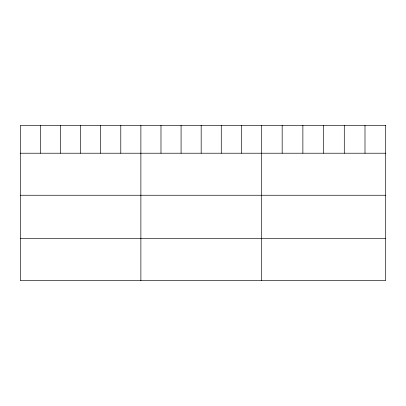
<?xml version="1.0" encoding="UTF-8"?>
<svg xmlns="http://www.w3.org/2000/svg" width="406" height="406" viewBox="0 0 406 406"><rect width="100%" height="100%" fill="white"/><g stroke="black" fill="none" stroke-linecap="round" stroke-linejoin="round"><path stroke-width="0.61" d="M20.3 153.219L385.7 153.219M20.3 195.25L385.7 195.25M20.3 238.561L385.7 238.561M364.994 125.408L364.994 153.219M344.288 125.408L344.288 153.219M323.582 125.408L323.582 153.219M302.876 125.408L302.876 153.219M282.17 125.408L282.17 153.219M261.464 125.408L261.464 280.592M241.367 125.408L241.367 153.219M221.27 125.408L221.27 153.219M201.173 125.408L201.173 153.219M181.076 125.408L181.076 153.219M160.979 125.408L160.979 153.219M140.882 125.408L140.882 280.592M120.785 125.408L120.785 153.219M100.688 125.408L100.688 153.219M80.591 125.408L80.591 153.219M60.494 125.408L60.494 153.219M40.397 125.408L40.397 153.219M385.7 125.408L20.3 125.408L20.3 280.592L385.7 280.592L385.7 125.408"/></g></svg>
